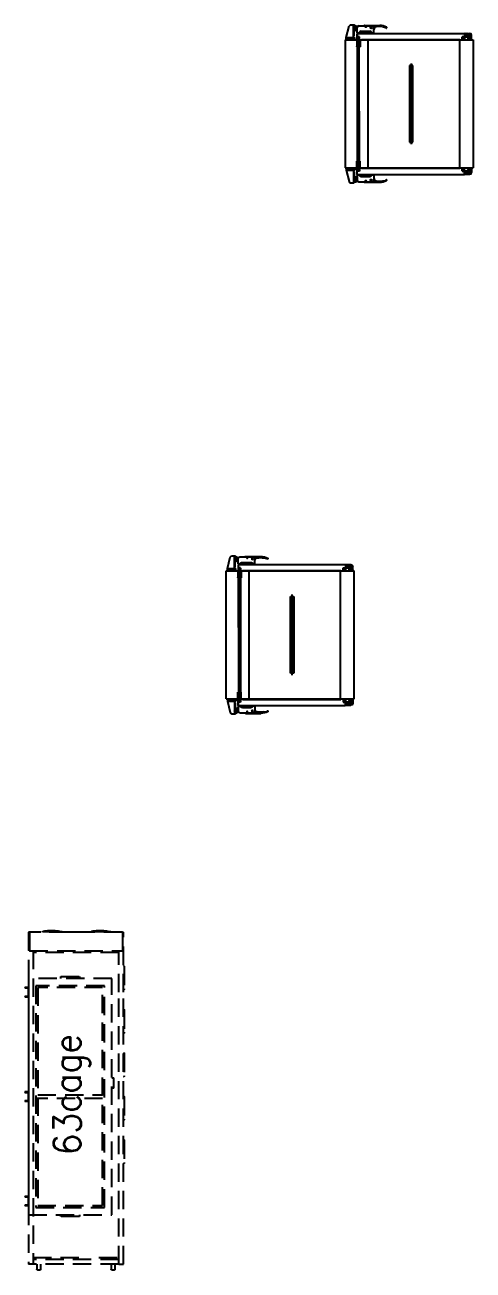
# Model space of a CAD drawing. Header units: millimetres. Extents: x 10903 to 284569, y 2319 to 62017.
# Drawn here: x 248055 to 250505, y 33478 to 40278 of the extents above; entities that cross this region are included whole.
import ezdxf

# ---------------------------------------------------------------- set-up
doc = ezdxf.new("R2010")
doc.units = ezdxf.units.MM
doc.linetypes.add('DASHED', pattern=[0.75, 0.5, -0.25])
doc.linetypes.add('DASHED2', pattern=[0.375, 0.25, -0.125])
for name, color, linetype in [('IVC-SPF', 1, 'Continuous'), ('기자재', 8, 'DASHED2'), ('빌트인', 8, 'Continuous')]:
    doc.layers.add(name, color=color, linetype=linetype)
doc.styles.add('으뜸체', font='simplex.shx', dxfattribs={"bigfont": 'whgtxt.shx'})

# ---------------------------------------------------------------- blocks, each defined once
blk = doc.blocks.new('IVC-S70')
at = {"layer": '빌트인', "linetype": 'DASHED', "ltscale": 200}
for p, q in [((-909.1, 220.7), (-908.1, 220.7)), ((-909.1, 220.7), (-909.1, 161.1)), ((-908.1, 221.7), (-907.1, 221.7)), ((-908.1, -284.6), (-908.1, 221.7)), ((-907.1, 221.7), (-908.1, 221.7)), ((-907.1, 227.5), (905, 227.5)), ((-907.1, 225), (-907.1, 227.5)), ((-907.1, 225), (-907.1, 222.4)), ((-805.1, 225), (-907.1, 225)), ((-907.1, 222.7), (-806.1, 222.7)), ((-907.1, 222.7), (-907.1, 221.7)), ((-907.1, 222.4), (-907.1, 221.7)), ((-809.1, 222.4), (-905.1, 222.4)), ((-807.1, 225), (-807.1, 222.7)), ((-806.1, 222.7), (-806.1, 221.7)), ((-806.1, 222.4), (-805.1, 222.4)), ((-805.1, 221.7), (-806.1, 221.7)), ((-805.1, 221.7), (-805.1, 225)), ((-805.1, 221.7), (-805.1, -284.6)), ((-655, 227.5), (635, 227.5)), ((-655, -227.5), (-655, 227.5)), ((-605, 247.5), (-603, 247.5)), ((-605, 227.5), (-605, 247.5)), ((-555, 227.5), (-605, 227.5)), ((-603, 247.5), (-603, 229.5)), ((-603, 229.5), (-557, 229.5)), ((-557, 247.5), (-555, 247.5)), ((-557, 229.5), (-557, 247.5)), ((-555, 247.5), (-555, 227.5)), ((-35, 247.5), (-33, 247.5)), ((-35, 227.5), (-35, 247.5)), ((15, 227.5), (-35, 227.5)), ((-33, 247.5), (-33, 229.5)), ((-33, 229.5), (13, 229.5)), ((13, 247.5), (15, 247.5)), ((13, 229.5), (13, 247.5)), ((15, 247.5), (15, 227.5)), ((535, 247.5), (537, 247.5)), ((535, 227.5), (535, 247.5)), ((585, 227.5), (535, 227.5)), ((537, 247.5), (537, 229.5)), ((537, 229.5), (583, 229.5)), ((583, 229.5), (583, 247.5)), ((583, 247.5), (585, 247.5)), ((585, 247.5), (585, 227.5)), ((635, 227.5), (635, -227.5)), ((905, 202.1), (905, 227.5)), ((-910.1, 43.6), (-910.1, 161.1)), ((-908.1, 161.1), (-910.1, 161.1)), ((-910.1, 53.7), (-910.1, 151)), ((-910.1, 151), (-910.1, 151)), ((-805.1, 202.1), (905, 202.1)), ((-797.1, -265.2), (-797.1, 202.1)), ((-615, -187.5), (-615, 187.5)), ((-615, 187.5), (595, 187.5)), ((-605, -177.5), (-605, 177.5)), ((-605, 177.5), (585, 177.5)), ((-20, 177.5), (-20, -177.5)), ((0, -177.5), (0, 177.5)), ((585, 177.5), (585, -177.5)), ((595, 187.5), (595, -187.5)), ((869.6, 202.1), (869.6, -55.5)), ((879.6, -265.2), (879.6, 202.1)), ((905, -265.2), (905, 202.1)), ((905, 181.5), (932.6, 181.5)), ((905, 161.5), (932.6, 161.5)), ((937.6, 166.5), (937.6, 176.5)), ((-910.1, 53.7), (-910.1, 53.7)), ((-910.1, 43.6), (-908.1, 43.6)), ((-909.1, 43.6), (-909.1, -132.2)), ((-665, 50.8), (-665, -50.8)), ((-655, 50.8), (-665, 50.8)), ((645, 50.8), (635, 50.8)), ((645, -50.8), (645, 50.8)), ((-665, -50.8), (-655, -50.8)), ((635, -50.8), (645, -50.8)), ((-910.1, -221.5), (-910.1, -104)), ((-908.1, -104), (-910.1, -104)), ((-910.1, -211.4), (-910.1, -114.1)), ((-910.1, -114.1), (-910.1, -114.1)), ((595, -187.5), (-615, -187.5)), ((585, -177.5), (-605, -177.5)), ((869.6, -157.1), (869.6, -265.2)), ((-910.1, -211.4), (-910.1, -211.4)), ((-910.1, -221.5), (-908.1, -221.5)), ((-909.1, -221.5), (-909.1, -285.6)), ((-579.9, -265.2), (-805.1, -265.2)), ((635, -227.5), (-655, -227.5)), ((905, -265.2), (-579.9, -265.2)), ((-112.8, -227.5), (-112.8, -238.5)), ((-56.4, -238.5), (-112.8, -238.5)), ((-56.4, -238.5), (-56.4, -227.5)), ((905, -224.8), (932.6, -224.8)), ((905, -244.8), (932.6, -244.8)), ((905, -265.2), (905, -290.6)), ((937.6, -239.8), (937.6, -229.8)), ((-909.1, -285.6), (-908.1, -285.6)), ((-908.1, -284.6), (-907.1, -284.6)), ((-908.1, -284.6), (-908.1, -285.6)), ((-908.1, -286.6), (-908.1, -285.6)), ((-908.1, -285.6), (-907.1, -285.6)), ((-908.1, -286.6), (-907.1, -286.6)), ((-907.1, -285.6), (-907.1, -284.6)), ((-907.1, -285.6), (-907.1, -285.6)), ((-907.1, -285.6), (-907.1, -288.1)), ((-905.1, -285.6), (-907.1, -285.6)), ((-907.1, -288.1), (-907.1, -290.6)), ((-805.1, -288.1), (-907.1, -288.1)), ((-579.9, -290.6), (-907.1, -290.6)), ((-905.1, -285.6), (-809.1, -285.6)), ((-806.1, -285.6), (-809.1, -285.6)), ((-807.1, -285.6), (-807.1, -288.1)), ((-806.1, -285.6), (-806.1, -284.6)), ((-805.1, -284.6), (-806.1, -284.6)), ((-806.1, -285.6), (-806.1, -284.6)), ((-806.1, -285.6), (-805.1, -285.6)), ((-805.1, -284.6), (-805.1, -288.1)), ((-718.2, -295.6), (-598.7, -295.6)), ((-718.2, -295.7), (-598.7, -295.7)), ((-718.1, -295.6), (-599.9, -295.6)), ((-718.1, -295.7), (-599.9, -295.7)), ((905, -290.6), (-579.9, -290.6)), ((-480.8, -295.6), (-361.3, -295.6)), ((-480.8, -295.7), (-361.3, -295.7)), ((-243.6, -295.6), (-124.1, -295.6)), ((-243.6, -295.7), (-124.1, -295.7)), ((-6.4, -295.6), (113.1, -295.6)), ((-6.4, -295.7), (113.1, -295.7)), ((230.9, -295.6), (350.4, -295.6)), ((230.9, -295.7), (350.4, -295.7))]:
    blk.add_line(p, q, dxfattribs=at)
for centre, radius, start, end in [((-905.1, 220.4), 2, 147.48081, 154.92882), ((932.6, 176.5), 5, 0, 90), ((932.6, 166.5), 5, 270, 0), ((932.6, -229.8), 5, 0, 90), ((932.6, -239.8), 5, 270, 0), ((-905.1, -283.6), 2, 207.89251, 209.18432), ((-905.1, -283.6), 2, 222.13203, 270), ((-718.2, -288.2), 7.5, 199.17555, 270), ((-718.1, -288.2), 7.5, 199.17555, 270), ((-718.2, -288.2), 7.4, 199.44503, 270), ((-718.1, -288.2), 7.4, 199.44503, 270), ((-598.7, -288.2), 7.5, 270, 340.82445), ((-598.7, -288.2), 7.4, 270, 340.55497), ((-480.8, -288.2), 7.5, 199.17555, 270), ((-480.8, -288.2), 7.4, 199.44503, 270), ((-361.3, -288.2), 7.5, 270, 340.82445), ((-361.3, -288.2), 7.4, 270, 340.55497), ((-243.6, -288.2), 7.5, 199.17555, 270), ((-243.6, -288.2), 7.4, 199.44503, 270), ((-124.1, -288.2), 7.5, 270, 340.82445), ((-124.1, -288.2), 7.4, 270, 340.55497), ((-6.4, -288.2), 7.5, 199.17555, 270), ((-6.4, -288.2), 7.4, 199.44503, 270), ((113.1, -288.2), 7.5, 270, 340.82445), ((113.1, -288.2), 7.4, 270, 340.55497), ((230.9, -288.2), 7.5, 199.17555, 270), ((230.9, -288.2), 7.4, 199.44503, 270), ((350.4, -288.2), 7.5, 270, 340.82445), ((350.4, -288.2), 7.4, 270, 340.55497)]:
    blk.add_arc(centre, radius, start, end, dxfattribs=at)
for points, knots in [([(-906.1, 220.7), (-906.3, 220.7), (-906.6, 220.8), (-907.1, 221), (-907.3, 221.1), (-907.7, 221.2), (-907.8, 221.3), (-908, 221.5), (-908.1, 221.6), (-908.1, 221.7)], [0, 0, 0, 0, 0.25, 0.25, 0.5, 0.5, 0.75, 0.75, 1, 1, 1, 1]), ([(-907.1, 222.7), (-907, 222.7), (-906.9, 222.6), (-906.7, 222.4), (-906.7, 222.3), (-906.5, 221.9), (-906.4, 221.7), (-906.2, 221.2), (-906.2, 220.9), (-906.1, 220.7)], [0, 0, 0, 0, 0.25, 0.25, 0.5, 0.5, 0.75, 0.75, 1, 1, 1, 1]), ([(-907.1, 221.7), (-907, 221.7), (-906.9, 221.6), (-906.7, 221.5), (-906.7, 221.5), (-906.5, 221.3), (-906.4, 221.2), (-906.2, 220.9), (-906.2, 220.8), (-906.1, 220.7)], [0, 0, 0, 0, 0.25, 0.25, 0.5, 0.5, 0.75, 0.75, 1, 1, 1, 1]), ([(-807.1, 220.7), (-807, 220.9), (-806.9, 221.2), (-806.7, 221.7), (-806.7, 221.9), (-806.5, 222.3), (-806.4, 222.4), (-806.2, 222.6), (-806.2, 222.7), (-806.1, 222.7)], [0, 0, 0, 0, 0.25, 0.25, 0.5, 0.5, 0.75, 0.75, 1, 1, 1, 1]), ([(-807.1, 220.7), (-807, 220.8), (-806.9, 220.9), (-806.7, 221.2), (-806.7, 221.3), (-806.5, 221.5), (-806.4, 221.5), (-806.2, 221.6), (-806.2, 221.7), (-806.1, 221.7)], [0, 0, 0, 0, 0.25, 0.25, 0.5, 0.5, 0.75, 0.75, 1, 1, 1, 1]), ([(-806.1, 221.7), (-806.1, 221.6), (-806.1, 221.5), (-806.2, 221.3), (-806.3, 221.2), (-806.5, 221.1), (-806.6, 221), (-806.8, 220.8), (-806.9, 220.7), (-807.1, 220.7)], [0, 0, 0, 0, 0.25, 0.25, 0.5, 0.5, 0.75, 0.75, 1, 1, 1, 1]), ([(-805.1, 221.7), (-805.1, 221.6), (-805.1, 221.5), (-805.3, 221.3), (-805.5, 221.2), (-805.9, 221.1), (-806.1, 221), (-806.6, 220.8), (-806.8, 220.7), (-807.1, 220.7)], [0, 0, 0, 0, 0.25, 0.25, 0.5, 0.5, 0.75, 0.75, 1, 1, 1, 1]), ([(-910.1, 151), (-910.9, 150.1), (-912.4, 148.3), (-913.5, 144.2), (-914.5, 139.4), (-915.3, 132.8), (-916, 124.5), (-916.5, 113.8), (-916.6, 106.8), (-916.6, 102.3)], [0, 0, 0, 0, 0.06656, 0.148336, 0.245879, 0.367331, 0.543547, 0.754398, 1, 1, 1, 1]), ([(-916.6, 102.3), (-916.5, 96.7), (-916.4, 88.2), (-915.7, 75.5), (-914.7, 66.6), (-913.6, 60.6), (-912.5, 57.2), (-911.4, 54.9), (-910.5, 54.1), (-910.1, 53.7)], [0, 0, 0, 0, 0.306371, 0.556522, 0.750806, 0.848907, 0.923816, 0.967508, 1, 1, 1, 1]), ([(-910.1, -114.1), (-910.9, -115), (-912.4, -116.8), (-913.5, -120.9), (-914.5, -125.7), (-915.3, -132.2), (-916, -140.6), (-916.5, -151.3), (-916.6, -158.3), (-916.6, -162.7)], [0, 0, 0, 0, 0.06656, 0.148336, 0.245879, 0.367331, 0.543547, 0.754398, 1, 1, 1, 1]), ([(-916.6, -162.7), (-916.5, -168.3), (-916.4, -176.9), (-915.7, -189.5), (-914.7, -198.4), (-913.6, -204.4), (-912.5, -207.8), (-911.4, -210.2), (-910.5, -211), (-910.1, -211.4)], [0, 0, 0, 0, 0.306371, 0.556522, 0.750806, 0.848907, 0.923816, 0.967508, 1, 1, 1, 1]), ([(-908.1, -284.6), (-908.1, -284.5), (-908, -284.4), (-907.8, -284.2), (-907.7, -284.1), (-907.3, -284), (-907.1, -283.9), (-906.6, -283.7), (-906.3, -283.6), (-906.1, -283.6)], [0, 0, 0, 0, 0.25, 0.25, 0.5, 0.5, 0.75, 0.75, 1, 1, 1, 1]), ([(-907.1, -284.6), (-907.2, -284.6), (-907.3, -284.7), (-907.6, -284.9), (-907.7, -285), (-907.9, -285.1), (-908, -285.2), (-908.1, -285.4), (-908.1, -285.5), (-908.1, -285.6)], [0, 0, 0, 0, 0.25, 0.25, 0.5, 0.5, 0.75, 0.75, 1, 1, 1, 1]), ([(-908.1, -285.6), (-908, -285.6), (-907.9, -285.5), (-907.7, -285.4), (-907.7, -285.4), (-907.5, -285.2), (-907.4, -285.1), (-907.2, -284.8), (-907.2, -284.7), (-907.1, -284.6)], [0, 0, 0, 0, 0.25, 0.25, 0.5, 0.5, 0.75, 0.75, 1, 1, 1, 1]), ([(-906.1, -283.6), (-906.2, -283.7), (-906.2, -283.8), (-906.4, -284.1), (-906.5, -284.2), (-906.7, -284.4), (-906.7, -284.4), (-906.9, -284.5), (-907, -284.6), (-907.1, -284.6)], [0, 0, 0, 0, 0.25, 0.25, 0.5, 0.5, 0.75, 0.75, 1, 1, 1, 1]), ([(-906.1, -283.6), (-906.2, -283.8), (-906.2, -284.1), (-906.4, -284.6), (-906.5, -284.8), (-906.7, -285.2), (-906.7, -285.3), (-906.9, -285.5), (-907, -285.6), (-907.1, -285.6)], [0, 0, 0, 0, 0.25, 0.25, 0.5, 0.5, 0.75, 0.75, 1, 1, 1, 1]), ([(-907.1, -284.6), (-907.1, -284.5), (-907.1, -284.4), (-907, -284.2), (-906.9, -284.1), (-906.7, -284), (-906.6, -283.9), (-906.3, -283.7), (-906.2, -283.6), (-906.1, -283.6)], [0, 0, 0, 0, 0.25, 0.25, 0.5, 0.5, 0.75, 0.75, 1, 1, 1, 1]), ([(-806.1, -284.6), (-806.2, -284.6), (-806.2, -284.5), (-806.4, -284.4), (-806.5, -284.4), (-806.7, -284.2), (-806.7, -284.1), (-806.9, -283.8), (-807, -283.7), (-807.1, -283.6)], [0, 0, 0, 0, 0.25, 0.25, 0.5, 0.5, 0.75, 0.75, 1, 1, 1, 1]), ([(-806.1, -285.6), (-806.2, -285.6), (-806.2, -285.5), (-806.4, -285.3), (-806.5, -285.2), (-806.7, -284.8), (-806.7, -284.6), (-806.9, -284.1), (-807, -283.8), (-807.1, -283.6)], [0, 0, 0, 0, 0.25, 0.25, 0.5, 0.5, 0.75, 0.75, 1, 1, 1, 1]), ([(-807.1, -283.6), (-806.9, -283.6), (-806.8, -283.7), (-806.6, -283.9), (-806.5, -284), (-806.3, -284.1), (-806.2, -284.2), (-806.1, -284.4), (-806.1, -284.5), (-806.1, -284.6)], [0, 0, 0, 0, 0.25, 0.25, 0.5, 0.5, 0.75, 0.75, 1, 1, 1, 1]), ([(-807.1, -283.6), (-806.8, -283.6), (-806.6, -283.7), (-806.1, -283.9), (-805.9, -284), (-805.5, -284.1), (-805.3, -284.2), (-805.1, -284.4), (-805.1, -284.5), (-805.1, -284.6)], [0, 0, 0, 0, 0.25, 0.25, 0.5, 0.5, 0.75, 0.75, 1, 1, 1, 1])]:
    blk.add_open_spline(points, degree=3, knots=knots, dxfattribs=at)
blk = doc.blocks.new('pb03')
at = {"layer": '빌트인'}
for p, q in [((-345.8, 362.5), (-329.5, 424.3)), ((-322.6, 431.2), (-307.1, 431.2)), ((-307.1, 362.3), (-307.1, 431.2)), ((-307.1, 416.1), (-307.1, 430.2)), ((-306.2, 431), (-304.6, 431)), ((-306.2, 415.1), (-295.8, 415.1)), ((-304, 431), (-293, 423.7)), ((-302.4, 370.8), (-302.4, 415.1)), ((-286.3, 412.6), (-297.7, 412.6)), ((-297.7, 412.6), (-297.7, 408.8)), ((-286.3, 387.8), (-286.3, 416.1)), ((-276.9, 425.5), (-204.2, 425.5)), ((-245.8, 428.3), (-162.9, 428.3)), ((-242, 420.8), (-234.4, 420.8)), ((-238.2, 424.6), (-238.2, 417)), ((-215.6, 416.1), (-204.2, 416.1)), ((-209.9, 421.7), (-209.9, 410.4)), ((-194.8, 387.8), (-194.8, 416.1)), ((-145.9, 420.7), (-130.9, 417.7)), ((-130.9, 417.7), (-125.8, 417)), ((-124.8, 418.1), (-124.9, 418.5)), ((-352.4, 350), (347.6, 350)), ((-352.4, 350), (-352.4, -350)), ((-345.8, 362.3), (-299.6, 362.3)), ((-345.8, 351.1), (-345.8, 362.1)), ((-345.8, 351.1), (-299.6, 351.1)), ((-338.3, 359.4), (-341.1, 362.3)), ((-338.3, 359.4), (-334.5, 359.4)), ((-338.3, 351.1), (-338.3, 359.4)), ((-336.4, 347.7), (-336.4, 365.2)), ((-334.5, 359.4), (-331.6, 362.3)), ((-334.5, 351.1), (-334.5, 359.4)), ((-318.4, 351.1), (-318.4, 362.3)), ((-310.9, 359.3), (-313.7, 362.1)), ((-310.9, 359.3), (-307.1, 359.3)), ((-310.9, 351.1), (-310.9, 359.3)), ((-309, 348), (-309, 365.2)), ((-307.1, 370.8), (-302.4, 370.8)), ((-307.1, 359.3), (-304.3, 362.1)), ((-307.1, 351.1), (-307.1, 359.3)), ((-299.6, 351.1), (-299.6, 362.3)), ((-288.8, 350), (-288.8, 312.2)), ((-288.8, 312.2), (-269.9, 350)), ((-288.8, 350), (-269.9, 312.2)), ((-286.3, 398.4), (-286.3, 398.4)), ((-286.3, 387.8), (-194.8, 387.8)), ((-286.3, 384.9), (300.4, 384.9)), ((-286.3, 352.8), (-286.3, 384.9)), ((-286.3, 384.9), (-286.3, 351.9)), ((-273.3, 366.8), (-286.3, 366.8)), ((-285.2, 351.9), (-286.3, 351.9)), ((-285.3, 357.7), (-285.5, 357.4)), ((-285.3, 357.7), (-285.5, 357.7)), ((-285.4, 363.2), (-285.4, 363.2)), ((-285.4, 351.2), (-285.4, 351.2)), ((-285.1, 353.8), (-285.3, 353.3)), ((-284.6, 353.5), (-285.3, 353.3)), ((-285.2, 365.2), (-274.6, 365.2)), ((-285.2, 350.5), (-285.2, 365.2)), ((-274.6, 350.5), (-285.2, 350.5)), ((-284.6, 353.5), (-285.1, 353.8)), ((-285, 356.9), (-285, 356.9)), ((-284.6, 361.2), (-284.6, 361.2)), ((-284, 350.6), (-284.6, 350.6)), ((-284.6, 350.6), (-284.5, 350.3)), ((-284.5, 359.9), (-284.5, 359.9)), ((-284.5, 355.1), (-284.5, 355.1)), ((-284.5, 350), (-265.6, 350)), ((-284.4, 363.3), (-284.4, 363.3)), ((-284, 350.6), (-284.2, 350.3)), ((-283.5, 353.2), (-283.5, 353.2)), ((-283.3, 351.4), (-283.3, 351.4)), ((-282.8, 360.7), (-283, 360.1)), ((-282.3, 360.4), (-283, 360.1)), ((-282.3, 360.4), (-282.8, 360.7)), ((-282.5, 365), (-282.6, 364.8)), ((-282.6, 365), (-282.6, 364.8)), ((-282.6, 359.9), (-282.6, 359.9)), ((-282, 363.6), (-282, 363.6)), ((-281.8, 359.9), (-281.8, 359.9)), ((-281.5, 355), (-281.4, 354.1)), ((-280.6, 354.8), (-281.5, 355)), ((-280.6, 354.8), (-281.4, 354.1)), ((-281.2, 350.9), (-281.2, 350.9)), ((-281.1, 354), (-281.1, 354)), ((-281, 357.2), (-281, 357.2)), ((-281, 356.9), (-281, 356.9)), ((-280.9, 360.3), (-280.9, 360.3)), ((-280.8, 364.7), (-280.8, 364.7)), ((-280.7, 363.4), (-280.7, 363.4)), ((-279.8, 364.2), (-280.4, 364.2)), ((-280.4, 364.2), (-280.3, 363.6)), ((-279.8, 364.2), (-280.3, 363.6)), ((-279.9, 364.1), (-279.9, 364.1)), ((-279.9, 353.7), (-279.9, 353.7)), ((-279.9, 352.2), (-279.9, 352.2)), ((-279.6, 361), (-279.6, 361)), ((-279.5, 357.8), (-279.5, 357.8)), ((-279.4, 354.9), (-279.4, 354.9)), ((-279.4, 310), (-279.3, 353.5)), ((-278.5, 357.1), (-279.1, 357.1)), ((-279.1, 357.1), (-279, 356.5)), ((-278.5, 357.1), (-279, 356.5)), ((-278.5, 360.7), (-278.5, 360.7)), ((-278.3, 351.1), (-278.3, 351.1)), ((-277.6, 359.7), (-277.6, 359.7)), ((-277.6, 354), (-277.6, 354)), ((-277.4, 357.4), (-277.4, 357.4)), ((-277.1, 356.9), (-277.3, 356.3)), ((-276.7, 356.6), (-277.3, 356.3)), ((-276.7, 356.6), (-277.1, 356.9)), ((-276.4, 351.5), (-276.4, 351.5)), ((-276.3, 360.8), (-276.3, 360.8)), ((-276.3, 354.6), (-276.3, 354.6)), ((-276.2, 357.8), (-276.2, 357.8)), ((-276.1, 360.9), (-276.1, 360.9)), ((-276, 364.4), (-276, 364.4)), ((-276, 364), (-276, 364)), ((-275.7, 364.5), (-275.7, 364.5)), ((-275.1, 357.7), (-275.1, 357.7)), ((-275, 363.3), (-275, 363.2)), ((-275, 363.2), (-275, 363.2)), ((-274.6, 365.2), (-274.6, 350.5)), ((-273.3, 351.9), (-273.3, 366.8)), ((-269.9, 350), (-269.9, 312.2)), ((-263.7, 396.2), (-217.4, 396.2)), ((-262.8, 351.9), (274.6, 351.9)), ((-258, 394.4), (-259.9, 396.2)), ((-258, 387.8), (-258, 394.4)), ((-258, 394.4), (-254.3, 394.4)), ((-256.1, 385.3), (-256.1, 398.3)), ((-254.3, 394.4), (-252.4, 396.2)), ((-254.3, 387.8), (-254.3, 394.4)), ((-227.4, 350), (-227.4, -350)), ((-224.1, 394.4), (-225.9, 396.2)), ((-224.1, 387.8), (-224.1, 394.4)), ((-224.1, 394.4), (-220.3, 394.4)), ((-222.2, 385.3), (-222.2, 398.3)), ((-220.3, 394.4), (-218.4, 396.2)), ((-220.3, 387.8), (-220.3, 394.4)), ((272.6, 350), (272.6, -350)), ((287.3, 366.8), (300.4, 366.8)), ((287.3, 351.9), (287.3, 366.8)), ((299.2, 365.2), (288.6, 365.2)), ((288.6, 365.2), (288.6, 350.5)), ((288.6, 363.6), (288.7, 363.5)), ((288.6, 363.5), (288.7, 363.5)), ((288.6, 350.5), (299.2, 350.5)), ((288.7, 358), (288.7, 358)), ((289.4, 364.8), (289.4, 364.8)), ((289.6, 364.3), (289.6, 364.3)), ((289.7, 364.7), (289.7, 364.7)), ((289.7, 361.2), (289.7, 361.2)), ((289.8, 358.1), (289.8, 358.1)), ((289.9, 361.1), (289.9, 361.1)), ((290, 354.9), (290, 354.9)), ((290.1, 351.8), (290.1, 351.8)), ((290.3, 356.9), (290.8, 357.2)), ((290.3, 356.9), (291, 356.6)), ((290.8, 357.2), (291, 356.6)), ((291.1, 357.7), (291.1, 357.7)), ((291.2, 360), (291.2, 360)), ((291.2, 354.3), (291.2, 354.3)), ((291.9, 351.4), (291.9, 351.4)), ((292.2, 361), (292.2, 361)), ((292.2, 357.4), (292.6, 356.8)), ((292.2, 357.4), (292.7, 357.4)), ((292.7, 357.4), (292.6, 356.8)), ((293.1, 355.2), (293.1, 355.2)), ((293.2, 361.3), (293.2, 361.3)), ((293.2, 358.1), (293.2, 358.1)), ((293.5, 364.5), (293.9, 363.9)), ((293.5, 364.5), (294, 364.5)), ((293.5, 364.4), (293.5, 364.4)), ((293.6, 354), (293.6, 354)), ((293.6, 352.5), (293.6, 352.5)), ((294, 364.5), (293.9, 363.9)), ((294.3, 355.1), (295.1, 355.3)), ((294.3, 355.1), (295, 354.4)), ((294.4, 365), (294.4, 365)), ((294.4, 363.7), (294.4, 363.7)), ((294.5, 360.6), (294.5, 360.6)), ((294.6, 357.5), (294.6, 357.5)), ((294.7, 357.2), (294.7, 357.2)), ((294.7, 354.3), (294.7, 354.3)), ((294.8, 351.2), (294.8, 351.2)), ((295.1, 355.3), (295, 354.4)), ((295.4, 360.2), (295.4, 360.2)), ((295.7, 363.9), (295.7, 363.9)), ((295.9, 360.7), (296.4, 361)), ((295.9, 360.7), (296.6, 360.4)), ((296.1, 365.3), (296.3, 365.1)), ((296.3, 365.3), (296.3, 365.1)), ((296.3, 360.2), (296.3, 360.2)), ((296.4, 361), (296.6, 360.4)), ((296.9, 351.7), (296.9, 351.7)), ((297.1, 353.5), (297.1, 353.5)), ((297.6, 350.9), (297.9, 350.6)), ((297.6, 350.9), (298.2, 350.9)), ((298, 363.6), (298, 363.6)), ((298.1, 360.2), (298.1, 360.2)), ((298.1, 355.4), (298.1, 355.4)), ((298.2, 350.9), (298.1, 350.6)), ((298.2, 353.8), (298.7, 354.1)), ((298.2, 353.8), (298.9, 353.6)), ((298.3, 361.5), (298.3, 361.5)), ((298.7, 357.2), (298.7, 357.2)), ((298.7, 354.1), (298.9, 353.6)), ((298.9, 358), (299.2, 357.7)), ((298.9, 358), (299.2, 358)), ((299, 363.5), (299, 363.5)), ((299.1, 351.5), (299.1, 351.5)), ((299.2, 350.5), (299.2, 365.2)), ((299.2, 351.9), (300.4, 351.9)), ((300.4, 384.9), (300.4, 351.9)), ((301.4, 368.4), (301.4, 381.6)), ((309, 377.4), (301.4, 377.4)), ((316.6, 375), (301.4, 375)), ((309, 372.7), (301.4, 372.7)), ((304.3, 384.5), (329.8, 384.5)), ((304.3, 365.6), (329.8, 365.6)), ((309, 362.7), (309, 386.9)), ((309, 377.4), (310.9, 379.7)), ((309, 372.7), (309, 377.4)), ((309, 372.7), (310.9, 370.3)), ((310.9, 370.3), (310.9, 379.7)), ((315.6, 379.7), (310.9, 379.7)), ((315.6, 370.3), (310.9, 370.3)), ((315.6, 368.4), (315.6, 381.6)), ((315.6, 380.7), (315.6, 370.3)), ((315.6, 369.4), (315.6, 379.7)), ((327.9, 375), (319.4, 375)), ((320.3, 375), (320.3, 365.6)), ((320.3, 365.6), (320.3, 358)), ((320.3, 354.3), (320.3, 358)), ((323.2, 360.9), (336.4, 360.9)), ((323.2, 351.4), (336.4, 351.4)), ((325, 360.9), (325, 356.1)), ((325, 356.1), (334.5, 356.1)), ((327.4, 354.3), (325, 356.1)), ((327.4, 354.3), (332.1, 354.3)), ((327.4, 354.3), (327.4, 351.4)), ((328.8, 375), (330.7, 375)), ((329.8, 376.9), (329.8, 385.4)), ((329.8, 384.5), (329.8, 384.5)), ((329.8, 376), (329.8, 374.1)), ((329.8, 373.1), (329.8, 364.6)), ((329.8, 361.8), (329.8, 350.3)), ((331.6, 375), (340.1, 375)), ((332.1, 354.3), (334.5, 356.1)), ((332.1, 354.3), (332.1, 351.4)), ((334.5, 360.9), (334.5, 356.1)), ((339.2, 358), (339.2, 375)), ((339.2, 375), (339.2, 375)), ((339.2, 354.3), (339.2, 358)), ((347.6, 350), (347.6, -350)), ((-288.8, 312.2), (-269.9, 312.2)), ((-284.1, -312.2), (-284.1, 312.2)), ((-274.5, -312.2), (-274.5, 312.2)), ((0, 209.8), (0, -209.8)), ((18.5, 209.8), (0, 209.8)), ((9.3, 220.4), (9.3, -220.4)), ((18.5, -209.8), (18.5, 209.8)), ((18.5, 196.9), (0, 196.9)), ((3.2, 193.7), (3.2, -193.7)), ((15.3, 193.7), (3.2, 193.7)), ((15.3, -193.7), (15.3, 193.7)), ((-284.1, -39.7), (-284.1, -312.2)), ((-274.5, -39.7), (-274.5, -312.2)), ((0, -196.9), (18.5, -196.9)), ((3.2, -193.7), (15.3, -193.7)), ((0, -209.8), (18.5, -209.8)), ((-288.8, -312.2), (-269.9, -312.2)), ((-288.8, -312.2), (-269.9, -350)), ((-288.8, -350), (-269.9, -312.2)), ((-288.8, -350), (-288.8, -312.2)), ((-279.4, -310), (-279.3, -353.5)), ((-269.9, -350), (-269.9, -312.2)), ((-352.4, -350), (347.6, -350)), ((-345.8, -351.1), (-299.6, -351.1)), ((-345.8, -351.1), (-345.8, -362.1)), ((-345.8, -362.3), (-299.6, -362.3)), ((-345.8, -362.5), (-329.5, -424.3)), ((-338.3, -359.4), (-341.1, -362.3)), ((-338.3, -351.1), (-338.3, -359.4)), ((-338.3, -359.4), (-334.5, -359.4)), ((-336.4, -347.7), (-336.4, -365.2)), ((-334.5, -351.1), (-334.5, -359.4)), ((-334.5, -359.4), (-331.6, -362.3)), ((-318.4, -351.1), (-318.4, -362.3)), ((-310.9, -359.3), (-313.7, -362.1)), ((-310.9, -351.1), (-310.9, -359.3)), ((-310.9, -359.3), (-307.1, -359.3)), ((-309, -348), (-309, -365.2)), ((-307.1, -351.1), (-307.1, -359.3)), ((-307.1, -359.3), (-304.3, -362.1)), ((-307.1, -362.3), (-307.1, -431.2)), ((-307.1, -370.8), (-302.4, -370.8)), ((-302.4, -370.8), (-302.4, -415.1)), ((-299.6, -351.1), (-299.6, -362.3)), ((-286.3, -384.9), (-286.3, -351.9)), ((-285.2, -351.9), (-286.3, -351.9)), ((-273.3, -366.8), (-286.3, -366.8)), ((-286.3, -384.9), (300.4, -384.9)), ((-286.3, -387.8), (-194.8, -387.8)), ((-286.3, -387.8), (-286.3, -416.1)), ((-286.3, -398.4), (-286.3, -398.4)), ((-285.2, -350.5), (-285.2, -365.2)), ((-274.6, -350.5), (-285.2, -350.5)), ((-285.2, -365.2), (-274.6, -365.2)), ((-284.7, -357.9), (-284.9, -357.6)), ((-284.7, -357.9), (-284.9, -357.9)), ((-284.8, -351.5), (-284.8, -351.5)), ((-284.8, -363.4), (-284.8, -363.4)), ((-284, -353.7), (-284.7, -353.5)), ((-284.5, -354.1), (-284.7, -353.5)), ((-284.5, -350), (-265.6, -350)), ((-284.5, -350), (-265.6, -350)), ((-284, -353.7), (-284.5, -354.1)), ((-284.4, -357.1), (-284.4, -357.1)), ((-284, -361.4), (-284, -361.4)), ((-283.9, -350.9), (-283.9, -350.5)), ((-283.4, -350.8), (-283.9, -350.9)), ((-283.9, -355.3), (-283.9, -355.3)), ((-283.9, -360.1), (-283.9, -360.1)), ((-283.8, -363.5), (-283.8, -363.5)), ((-283.4, -350.8), (-283.6, -350.5)), ((-282.9, -353.4), (-282.9, -353.4)), ((-282.7, -351.6), (-282.7, -351.6)), ((-281.7, -360.6), (-282.4, -360.3)), ((-282.2, -360.9), (-282.4, -360.3)), ((-281.7, -360.6), (-282.2, -360.9)), ((-282, -360.1), (-282, -360.1)), ((-281.9, -365.2), (-282, -365.1)), ((-282, -365.2), (-282, -365.1)), ((-281.4, -363.8), (-281.4, -363.8)), ((-281.2, -360.1), (-281.2, -360.1)), ((-280.9, -355.2), (-280.8, -354.3)), ((-280, -355.1), (-280.9, -355.2)), ((-280, -355.1), (-280.8, -354.3)), ((-280.6, -351.1), (-280.6, -351.1)), ((-280.5, -354.2), (-280.5, -354.2)), ((-280.4, -357.2), (-280.4, -357.2)), ((-280.4, -357.4), (-280.4, -357.4)), ((-280.2, -360.5), (-280.2, -360.5)), ((-280.1, -363.7), (-280.1, -363.7)), ((-280.1, -364.9), (-280.1, -364.9)), ((-279.8, -364.5), (-279.7, -363.9)), ((-279.2, -364.4), (-279.8, -364.5)), ((-279.2, -364.4), (-279.7, -363.9)), ((-279.3, -352.4), (-279.3, -352.4)), ((-279.3, -353.9), (-279.3, -353.9)), ((-279.3, -364.4), (-279.3, -364.4)), ((-279, -361.2), (-279, -361.2)), ((-278.9, -358), (-278.9, -358)), ((-278.8, -355.1), (-278.8, -355.1)), ((-278.5, -357.4), (-278.4, -356.8)), ((-277.9, -357.3), (-278.5, -357.4)), ((-277.9, -357.3), (-278.4, -356.8)), ((-277.9, -360.9), (-277.9, -360.9)), ((-277.7, -351.4), (-277.7, -351.4)), ((-277, -359.9), (-277, -359.9)), ((-276.9, -354.2), (-276.9, -354.2)), ((-276.8, -357.6), (-276.8, -357.6)), ((-276.1, -356.8), (-276.7, -356.5)), ((-276.5, -357.1), (-276.7, -356.5)), ((-276.1, -356.8), (-276.5, -357.1)), ((-275.8, -351.7), (-275.8, -351.7)), ((-275.7, -354.8), (-275.7, -354.8)), ((-275.7, -361), (-275.7, -361)), ((-275.6, -358), (-275.6, -358)), ((-275.5, -361.1), (-275.5, -361.1)), ((-275.4, -364.3), (-275.4, -364.3)), ((-275.4, -364.6), (-275.4, -364.6)), ((-275.1, -364.7), (-275.1, -364.7)), ((-274.6, -365.2), (-274.6, -350.5)), ((-274.5, -357.9), (-274.5, -357.9)), ((-274.4, -363.4), (-274.4, -363.4)), ((-274.4, -363.5), (-274.4, -363.4)), ((-273.3, -351.9), (-273.3, -366.8)), ((-263.7, -396.2), (-217.4, -396.2)), ((-262.8, -351.9), (274.6, -351.9)), ((-258, -394.4), (-259.9, -396.2)), ((-258, -387.8), (-258, -394.4)), ((-258, -394.4), (-254.3, -394.4)), ((-256.1, -385.3), (-256.1, -398.3)), ((-254.3, -387.8), (-254.3, -394.4)), ((-254.3, -394.4), (-252.4, -396.2)), ((-224.1, -394.4), (-225.9, -396.2)), ((-224.1, -387.8), (-224.1, -394.4)), ((-224.1, -394.4), (-220.3, -394.4)), ((-222.2, -385.3), (-222.2, -398.3)), ((-220.3, -387.8), (-220.3, -394.4)), ((-220.3, -394.4), (-218.4, -396.2)), ((-194.8, -387.8), (-194.8, -416.1)), ((287.3, -351.9), (287.3, -366.8)), ((287.3, -366.8), (300.4, -366.8)), ((288.6, -365.2), (288.6, -350.5)), ((288.6, -350.5), (299.2, -350.5)), ((288.6, -363.4), (288.7, -363.4)), ((288.6, -363.5), (288.7, -363.4)), ((299.2, -365.2), (288.6, -365.2)), ((288.7, -357.9), (288.7, -357.9)), ((289.4, -364.7), (289.4, -364.7)), ((289.6, -364.3), (289.6, -364.3)), ((289.7, -361.1), (289.7, -361.1)), ((289.7, -364.6), (289.7, -364.6)), ((289.8, -358), (289.8, -358)), ((289.9, -361), (289.9, -361)), ((290, -354.8), (290, -354.8)), ((290.1, -351.7), (290.1, -351.7)), ((290.3, -356.8), (291, -356.5)), ((290.3, -356.8), (290.8, -357.1)), ((290.8, -357.1), (291, -356.5)), ((291.1, -357.6), (291.1, -357.6)), ((291.2, -354.2), (291.2, -354.2)), ((291.2, -359.9), (291.2, -359.9)), ((291.9, -351.4), (291.9, -351.4)), ((292.2, -357.3), (292.6, -356.8)), ((292.2, -357.3), (292.7, -357.4)), ((292.2, -360.9), (292.2, -360.9)), ((292.7, -357.4), (292.6, -356.8)), ((293.1, -355.1), (293.1, -355.1)), ((293.2, -358), (293.2, -358)), ((293.2, -361.2), (293.2, -361.2)), ((293.5, -364.4), (293.9, -363.9)), ((293.5, -364.4), (294, -364.5)), ((293.5, -364.4), (293.5, -364.4)), ((293.6, -352.4), (293.6, -352.4)), ((293.6, -353.9), (293.6, -353.9)), ((294, -364.5), (293.9, -363.9)), ((294.3, -355.1), (295, -354.3)), ((294.3, -355.1), (295.1, -355.2)), ((294.4, -363.7), (294.4, -363.7)), ((294.4, -364.9), (294.4, -364.9)), ((294.5, -360.5), (294.5, -360.5)), ((294.6, -357.4), (294.6, -357.4)), ((294.7, -354.2), (294.7, -354.2)), ((294.7, -357.2), (294.7, -357.2)), ((294.8, -351.1), (294.8, -351.1)), ((295.1, -355.2), (295, -354.3)), ((295.4, -360.1), (295.4, -360.1)), ((295.7, -363.8), (295.7, -363.8)), ((295.9, -360.6), (296.6, -360.3)), ((295.9, -360.6), (296.4, -360.9)), ((296.1, -365.2), (296.3, -365.1)), ((296.3, -360.1), (296.3, -360.1)), ((296.3, -365.2), (296.3, -365.1)), ((296.4, -360.9), (296.6, -360.3)), ((296.9, -351.6), (296.9, -351.6)), ((297.1, -353.4), (297.1, -353.4)), ((297.6, -350.8), (297.9, -350.5)), ((297.6, -350.8), (298.2, -350.9)), ((298, -363.5), (298, -363.5)), ((298.2, -350.9), (298.1, -350.5)), ((298.1, -355.3), (298.1, -355.3)), ((298.1, -360.1), (298.1, -360.1)), ((298.2, -353.7), (298.9, -353.5)), ((298.2, -353.7), (298.7, -354.1)), ((298.3, -361.4), (298.3, -361.4)), ((298.7, -354.1), (298.9, -353.5)), ((298.7, -357.1), (298.7, -357.1)), ((298.9, -357.9), (299.2, -357.6)), ((298.9, -357.9), (299.2, -357.9)), ((299, -363.4), (299, -363.4)), ((299.1, -351.5), (299.1, -351.5)), ((299.2, -350.5), (299.2, -365.2)), ((299.2, -351.9), (300.4, -351.9)), ((300.4, -384.9), (300.4, -351.9)), ((301.4, -368.4), (301.4, -381.6)), ((309, -372.7), (301.4, -372.7)), ((316.6, -375), (301.4, -375)), ((309, -377.4), (301.4, -377.4)), ((304.3, -365.6), (329.8, -365.6)), ((304.3, -384.5), (329.8, -384.5)), ((309, -362.7), (309, -386.9)), ((309, -372.7), (310.9, -370.3)), ((309, -372.7), (309, -377.4)), ((309, -377.4), (310.9, -379.7)), ((310.9, -370.3), (310.9, -379.7)), ((315.6, -370.3), (310.9, -370.3)), ((315.6, -379.7), (310.9, -379.7)), ((315.6, -368.4), (315.6, -381.6)), ((315.6, -369.4), (315.6, -379.7)), ((315.6, -380.7), (315.6, -370.3)), ((327.9, -375), (319.4, -375)), ((320.3, -354.3), (320.3, -358)), ((320.3, -365.6), (320.3, -358)), ((320.3, -375), (320.3, -365.6)), ((323.2, -351.4), (336.4, -351.4)), ((323.2, -360.9), (336.4, -360.9)), ((327.4, -354.3), (325, -356.1)), ((325, -356.1), (334.5, -356.1)), ((325, -360.9), (325, -356.1)), ((327.4, -354.3), (327.4, -351.4)), ((327.4, -354.3), (332.1, -354.3)), ((328.8, -375), (330.7, -375)), ((329.8, -361.8), (329.8, -350.3)), ((329.8, -373.1), (329.8, -364.6)), ((329.8, -376), (329.8, -374.1)), ((329.8, -376.9), (329.8, -385.4)), ((329.8, -384.5), (329.8, -384.5)), ((331.6, -375), (340.1, -375)), ((332.1, -354.3), (332.1, -351.4)), ((332.1, -354.3), (334.5, -356.1)), ((334.5, -360.9), (334.5, -356.1)), ((339.2, -354.3), (339.2, -358)), ((339.2, -358), (339.2, -375)), ((339.2, -375), (339.2, -375)), ((-322.6, -431.2), (-307.1, -431.2)), ((-307.1, -416.1), (-307.1, -430.2)), ((-306.2, -415.1), (-295.8, -415.1)), ((-306.2, -431), (-304.6, -431)), ((-304, -431), (-293, -423.7)), ((-297.7, -412.6), (-297.7, -408.8)), ((-286.3, -412.6), (-297.7, -412.6)), ((-276.9, -425.5), (-204.2, -425.5)), ((-245.8, -428.3), (-162.9, -428.3)), ((-242, -420.8), (-234.4, -420.8)), ((-238.2, -424.6), (-238.2, -417)), ((-215.6, -416.1), (-204.2, -416.1)), ((-209.9, -421.7), (-209.9, -410.4)), ((-145.9, -420.7), (-130.9, -417.7)), ((-130.9, -417.7), (-125.8, -417)), ((-124.8, -418.1), (-124.9, -418.5))]:
    blk.add_line(p, q, dxfattribs=at)
for centre, radius in [((-295.8, 419.8), 4.72), ((-238.2, 420.8), 2.83), ((-209.9, 416.1), 3.78), ((329.8, 375), 4.72), ((329.8, -375), 4.72), ((-295.8, -419.8), 4.72), ((-238.2, -420.8), 2.83), ((-209.9, -416.1), 3.78)]:
    blk.add_circle(centre, radius, dxfattribs=at)
for centre, radius, start, end in [((-320.5, 422), 9.44, 103.29096, 165.19058), ((-306.2, 430.1), 0.944, 90, 180), ((-306.2, 416.1), 0.944, 180, 270), ((-304.6, 430.1), 0.944, 56.57458, 90), ((-295.8, 419.8), 6.13, 230.28486, 95.48858), ((-286.3, 408.8), 11.3, 180, 270), ((-276.9, 416.1), 9.44, 90, 180), ((-245.8, 425.5), 2.83, 90, 180), ((-204.2, 416.1), 9.44, 0, 90), ((-181.2, 407.4), 13.6, 98.02881, 183.21118), ((-165.3, 262.5), 159.4, 83.00549, 96.39381), ((-165.3, 336.9), 91.5, 64.13537, 88.46896), ((-119.6, 419.5), 9.21, 194.69157, 212.68749), ((-126.5, 415), 0.944, 212.68749, 284.90035), ((-127, 416.9), 2.83, 284.90035, 43.73311), ((-125.7, 417.9), 0.944, 266.06648, 11.62373), ((-125.8, 418.4), 0.944, 11.62373, 64.47272), ((-344.9, 362.1), 0.944, 165.19058, 180), ((-263.7, 383), 13.2, 90, 159.07517), ((-217.4, 383), 13.2, 20.92483, 90), ((304.3, 381.6), 2.83, 90, 180), ((304.3, 368.4), 2.83, 180, 270), ((312.8, 381.6), 2.83, 0, 90), ((312.8, 368.4), 2.83, 270, 0), ((329.8, 375), 9.44, 90, 180), ((323.2, 358), 2.83, 90, 180), ((323.2, 354.3), 2.83, 180, 270), ((329.8, 375), 9.44, 0, 90), ((329.8, 375), 9.44, 270, 0), ((336.4, 358), 2.83, 0, 90), ((336.4, 354.3), 2.83, 270, 0), ((-344.9, -362.1), 0.944, 180, 194.80942), ((-286.3, -408.8), 11.3, 90, 180), ((-263.7, -383), 13.2, 200.92483, 270), ((-217.4, -383), 13.2, 270, 339.07517), ((-181.2, -407.4), 13.6, 176.78882, 261.97119), ((304.3, -368.4), 2.83, 90, 180), ((304.3, -381.6), 2.83, 180, 270), ((312.8, -368.4), 2.83, 0, 90), ((312.8, -381.6), 2.83, 270, 0), ((323.2, -354.3), 2.83, 90, 180), ((323.2, -358), 2.83, 180, 270), ((329.8, -375), 9.44, 180, 270), ((329.8, -375), 9.44, 0, 90), ((329.8, -375), 9.44, 270, 0), ((336.4, -354.3), 2.83, 0, 90), ((336.4, -358), 2.83, 270, 0), ((-320.5, -422), 9.44, 194.80942, 256.70904), ((-306.2, -416.1), 0.944, 90, 180), ((-306.2, -430.1), 0.944, 180, 270), ((-304.6, -430.1), 0.944, 270, 303.42542), ((-295.8, -419.8), 6.13, 264.51142, 129.71514), ((-276.9, -416.1), 9.44, 180, 270), ((-245.8, -425.5), 2.83, 180, 270), ((-204.2, -416.1), 9.44, 270, 0), ((-165.3, -262.5), 159.4, 263.60619, 276.99451), ((-165.3, -336.9), 91.5, 271.53104, 295.86463), ((-119.6, -419.5), 9.21, 147.31251, 165.30843), ((-126.5, -415), 0.944, 75.09965, 147.31251), ((-127, -416.9), 2.83, 316.26689, 75.09965), ((-125.7, -417.9), 0.944, 348.37627, 93.93352), ((-125.8, -418.4), 0.944, 295.52728, 348.37627)]:
    blk.add_arc(centre, radius, start, end, dxfattribs=at)

msp = doc.modelspace()

# ---------------------------------------------------------------- block references
at = {"layer": 'IVC-SPF', "xscale": -1, "rotation": 90}
msp.add_blockref('IVC-S70', (248302.1, 34415.3), dxfattribs=at)
at = {"layer": '빌트인', "linetype": 'Continuous', "lineweight": -3}
msp.add_blockref('pb03', (250157, 39846.4), dxfattribs=at)
at = {"layer": '빌트인', "linetype": 'Continuous', "lineweight": -3, "xscale": -1, "rotation": 180}
msp.add_blockref('pb03', (249507, 36946.4), dxfattribs=at)

# ---------------------------------------------------------------- texts
at = {"layer": 'IVC-SPF', "color": 5, "style": '으뜸체', "width": 0.9}
msp.add_text('63cage', height=150, rotation=90, dxfattribs=at).set_placement((248361, 34106.2, -2807))
at = {"layer": '기자재', "style": '으뜸체', "width": 0.9}
msp.add_text('63cage', height=150, rotation=90, dxfattribs=at).set_placement((248361, 34106.2, -2807))

doc.saveas('drawing.dxf')
